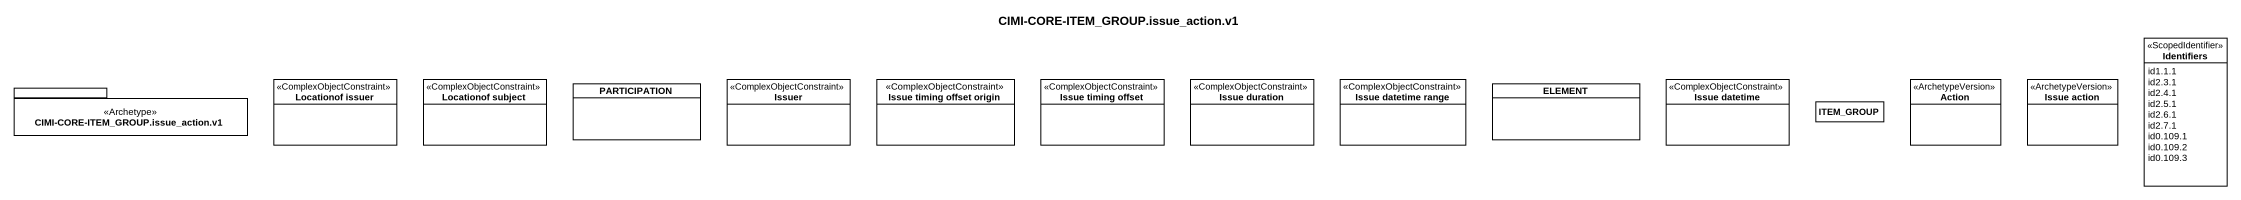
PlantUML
@startuml
title CIMI-CORE-ITEM_GROUP.issue_action.v1
hide circle
hide empty members
enum Identifiers <<ScopedIdentifier>> {
  id1.1.1
  id2.3.1
  id2.4.1
  id2.5.1
  id2.6.1
  id2.7.1
  id0.109.1
  id0.109.2
  id0.109.3
}
class "Locationof issuer" as Locationof_issuer <<ComplexObjectConstraint>>
class "Locationof subject" as Locationof_subject <<ComplexObjectConstraint>>
class PARTICIPATION
class Issuer <<ComplexObjectConstraint>>
class "Issue timing offset origin" as Issue_timing_offset_origin <<ComplexObjectConstraint>>
class "Issue timing offset" as Issue_timing_offset <<ComplexObjectConstraint>>
class "Issue duration" as Issue_duration <<ComplexObjectConstraint>>
class "Issue datetime range" as Issue_datetime_range <<ComplexObjectConstraint>>
class ELEMENT
class "Issue datetime" as Issue_datetime <<ComplexObjectConstraint>>
class "Action" as Action_ <<ArchetypeVersion>>
class "Issue action" as Issue_action <<ArchetypeVersion>>
package "CIMI-CORE-ITEM_GROUP.issue_action.v1" as CIMI_CORE_ITEM_GROUP_issue <<Archetype>> {
}
class ITEM_GROUP
@enduml
